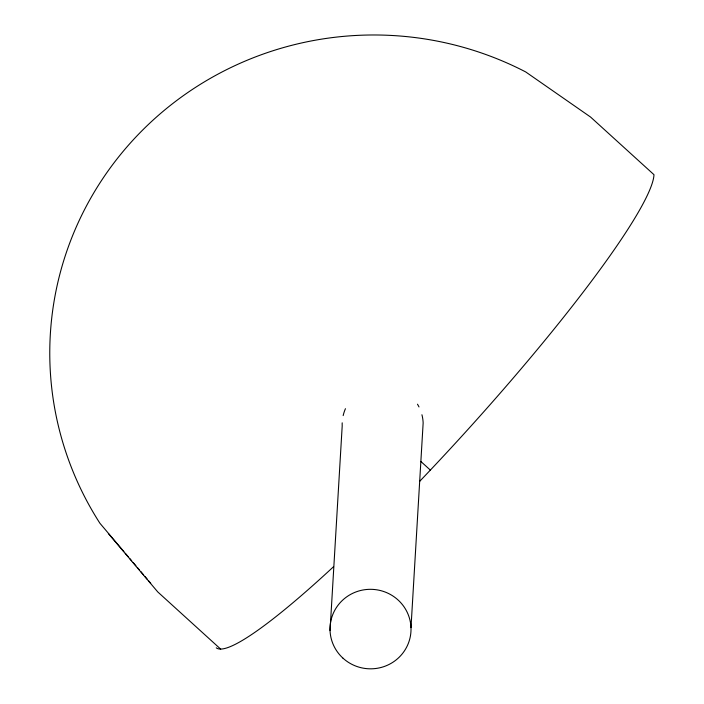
<?xml version="1.0" encoding="UTF-8"?>
<svg xmlns="http://www.w3.org/2000/svg" width="704" height="704" viewBox="0 0 704 704"><rect width="100%" height="100%" fill="white"/><g stroke="black" fill="none" stroke-linecap="round" stroke-linejoin="round"><path stroke-width="1.06" d="M330.044 630.555L342.197 425.946A40.515 39.758 3.4 0 1 342.197 422.831M410.995 627.59L423.148 422.981A40.515 39.758 3.4 0 0 421.934 414.744M420.93 461.534L430.346 470.096M220.66 649.114L157.784 591.958L108.372 533.57M123.904 551.61L99.915 523.266A324.799 318.718 3.4 0 1 136.004 136.893A324.799 318.718 3.4 0 1 525.694 71.931L590.568 117.049L653.981 174.689A324.095 39.609 -47.7 0 1 419.531 481.492M125.312 553.282L128.137 556.618M129.545 558.281L131.666 560.789M133.074 562.452L135.898 565.787M137.306 567.459L139.427 569.958M140.835 571.622L143.66 574.957M145.068 576.629L147.189 579.128M148.597 580.8L150.718 583.299M333.599 566.658A324.095 39.609 -47.7 0 1 216.26 647.812M343.165 415.606A40.515 39.758 3.4 0 1 345.453 408.69M417.481 404.193A40.515 39.758 3.4 0 1 418.994 406.947M343.024 658.214A40.515 39.758 3.4 0 0 410.027 637.921A40.515 39.758 3.4 0 0 358.494 591.078A40.515 39.758 3.4 0 0 343.024 658.214"/></g></svg>
